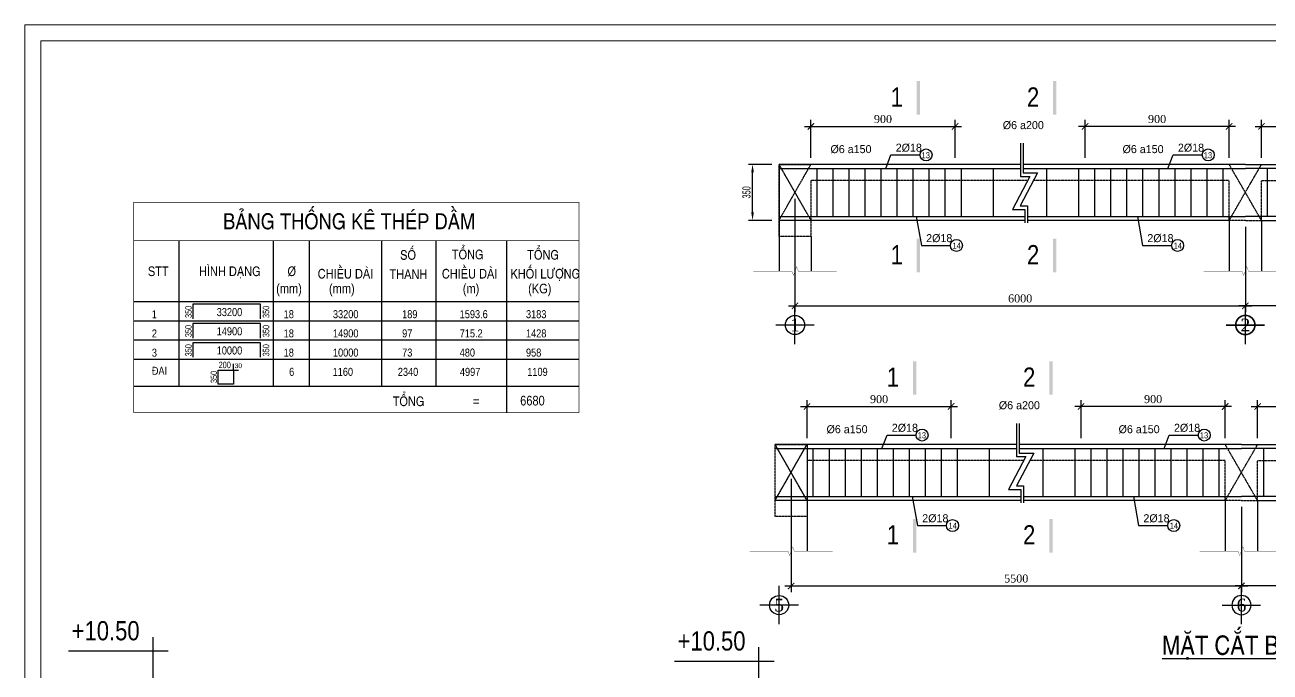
# Model space of a CAD drawing. Extents: x -1107188 to -523840, y 39692 to 514392.
# Drawn here: x -1107188 to -1068297, y 138260 to 158492 of the extents above; entities that cross this region are included whole.
import ezdxf
from ezdxf.enums import TextEntityAlignment as Align

# ---------------------------------------------------------------- set-up
doc = ezdxf.new("R2010")
doc.units = 0
doc.linetypes.add('CENTER2', pattern=[1.125, 0.75, -0.125, 0.125, -0.125])
doc.linetypes.add('HIDDEN', pattern=[0.375, 0.25, -0.125])
doc.layers.get('0').update_dxf_attribs({"color": 255, "linetype": 'CONTINUOUS'})
doc.layers.get('DEFPOINTS').update_dxf_attribs({"linetype": 'CONTINUOUS'})
for name, color, linetype, lineweight in [('00-DAM', 3, 'CONTINUOUS', 9), ('00-KICH THUOC', 6, 'CONTINUOUS', 9), ('cot', 4, 'CONTINUOUS', 0), ('CUA', 20, 'CONTINUOUS', 0)]:
    doc.layers.add(name, color=color, linetype=linetype, lineweight=lineweight)
for name, color, linetype in [('DAI', 4, 'CONTINUOUS'), ('DIM', 1, 'CONTINUOUS'), ('DUT', 7, 'CENTER2'), ('MOTAAR', 1, 'CONTINUOUS'), ('TEXT', 7, 'CONTINUOUS'), ('THEP', 6, 'CONTINUOUS'), ('TU1', 9, 'CONTINUOUS'), ('TUONG', 131, 'CONTINUOUS')]:
    doc.layers.add(name, color=color, linetype=linetype)
doc.styles.add('DIM-NEW', font='')
doc.styles.add('KICHTHUOC', font='', dxfattribs={"width": 0.8})
doc.styles.add('SO BV', font='', dxfattribs={"height": 200})
doc.styles.add('style1', font='')
doc.styles.add('T2', font='')
doc.styles.add('TEN BV', font='', dxfattribs={"height": 350})
doc.styles.get('DIM-NEW').set_extended_font_data('VNI-Helve-Condense')
doc.styles.get('KICHTHUOC').set_extended_font_data('VNI-Helve-Condense')
doc.styles.get('SO BV').set_extended_font_data('VNI-Helve-Condense')
doc.styles.get('style1').set_extended_font_data('VNI-Goudy')
doc.styles.get('T2').set_extended_font_data('VNI-Times')
doc.styles.get('TEN BV').set_extended_font_data('VNI-Helve-Condense', bold=True)
doc.dimstyles.new('DIM 25', dxfattribs={"dimtxt": 2.5, "dimasz": 2.5, "dimexe": 1.25, "dimexo": 0.625, "dimtad": 1, "dimdec": 0, "dimtxsty": 'KICHTHUOC', "dimcen": 2.5, "dimclrd": 1, "dimclre": 1, "dimclrt": 2, "dimadec": 0, "dimazin": 0, "dimtfac": 1, "dimtdec": 0, "dimtix": 1, "dimtmove": 0, "dimatfit": 3, "dimfxl": 6, "dimfxlon": 1, "dimarcsym": 0})
doc.dimstyles.new('TL20', dxfattribs={"dimtxt": 250, "dimasz": 200, "dimexe": 200, "dimexo": 200, "dimgap": 100, "dimtad": 1, "dimdec": 0, "dimlfac": 0.2, "dimzin": 0, "dimdsep": 46, "dimtxsty": 'T2', "dimblk": 'ARCHTICK', "dimcen": 250, "dimdle": 200, "dimclrd": 1, "dimclre": 1, "dimclrt": 2, "dimadec": 0, "dimazin": 0, "dimtfac": 1, "dimtdec": 0, "dimtix": 1, "dimtofl": 0, "dimtmove": 0, "dimatfit": 0, "dimldrblk": 'ARCHTICK', "dimfxl": 1, "dimtolj": 1, "dimtzin": 0, "dimlwd": -1, "dimlwe": -1, "dimarcsym": 0})

# ---------------------------------------------------------------- blocks, each defined once
blk = doc.blocks.new('KHUNGTEN')
at = {"color": 3, "linetype": 'Continuous'}
for points in [[(-593653, 217892), (-593653, 277292), (-509653, 277292), (-509653, 217892), (-593653, 217892)], [(-593153, 218392), (-593153, 276792), (-510153, 276792), (-510153, 218392)]]:
    blk.add_lwpolyline(points, close=True, dxfattribs=at)
at = {"style": 'TEN BV'}
for tag, p in [('TEB_BV', (-518299, 222628)), ('LOAI_BV', (-511918, 220684)), ('TL', (-512164, 219751))]:
    blk.add_attdef(tag, p, '', height=350, dxfattribs=at)
at = {"style": 'SO BV'}
for tag, p in [('SOBV', (-510673, 221020)), ('TONGSOBV', (-510673, 220591))]:
    blk.add_attdef(tag, text='', height=200, dxfattribs=at).set_placement(p, align=Align.CENTER)
blk = doc.blocks.new('_ArchTick')
at = {"layer": 'CUA', "color": 0, "const_width": 0.15}
blk.add_lwpolyline([(-0.5, -0.5), (0.5, 0.5)], dxfattribs=at)
blk = doc.blocks.new('*D1541')
at = {"layer": 'DEFPOINTS', "color": 0, "transparency": 16777216}
for p in [(-1083136, 153257), (-1069070, 152382), (-1069070, 149711)]:
    blk.add_point(p, dxfattribs=at)
at = {"layer": 'TUONG', "color": 1, "transparency": 16777216}
for p, q in [((-1083136, 153057), (-1083136, 149511)), ((-1069070, 152182), (-1069070, 149511)), ((-1083336, 149711), (-1068870, 149711))]:
    blk.add_line(p, q, dxfattribs=at)
at = {"layer": 'TUONG', "color": 1, "transparency": 16777216, "xscale": 200, "yscale": 200, "zscale": 200, "rotation": 180}
blk.add_blockref('_ArchTick', (-1083136, 149711), dxfattribs=at)
at = {"layer": 'TUONG', "color": 1, "transparency": 16777216, "xscale": 200, "yscale": 200, "zscale": 200}
blk.add_blockref('_ArchTick', (-1069070, 149711), dxfattribs=at)
at = {"layer": 'TUONG', "color": 2, "transparency": 16777216, "insert": (-1076103, 149940), "char_height": 250, "attachment_point": 5, "style": 'T2'}
blk.add_mtext('\\A1;6000', dxfattribs=at)
blk = doc.blocks.new('*D1542')
at = {"layer": 'DEFPOINTS', "color": 0, "transparency": 16777216}
for p in [(-1074077, 155319), (-1074077, 154132), (-1069577, 154132)]:
    blk.add_point(p, dxfattribs=at)
at = {"layer": 'TUONG', "color": 1, "transparency": 16777216}
for p, q in [((-1069377, 155319), (-1074277, 155319)), ((-1074077, 154332), (-1074077, 155519)), ((-1069577, 154332), (-1069577, 155519))]:
    blk.add_line(p, q, dxfattribs=at)
at = {"layer": 'TUONG', "color": 1, "transparency": 16777216, "xscale": 200, "yscale": 200, "zscale": 200, "rotation": 180}
blk.add_blockref('_ArchTick', (-1074077, 155319), dxfattribs=at)
at = {"layer": 'TUONG', "color": 1, "transparency": 16777216, "xscale": 200, "yscale": 200, "zscale": 200}
blk.add_blockref('_ArchTick', (-1069577, 155319), dxfattribs=at)
at = {"layer": 'TUONG', "color": 2, "transparency": 16777216, "insert": (-1071827, 155548), "char_height": 250, "attachment_point": 5, "style": 'T2'}
blk.add_mtext('\\A1;900', dxfattribs=at)
blk = doc.blocks.new('*D1543')
at = {"layer": 'DEFPOINTS', "color": 0, "transparency": 16777216}
for p in [(-1078138, 155319), (-1082638, 154132), (-1078138, 154132)]:
    blk.add_point(p, dxfattribs=at)
at = {"layer": 'TUONG', "color": 1, "transparency": 16777216}
for p, q in [((-1082838, 155319), (-1077938, 155319)), ((-1082638, 154332), (-1082638, 155519)), ((-1078138, 154332), (-1078138, 155519))]:
    blk.add_line(p, q, dxfattribs=at)
at = {"layer": 'TUONG', "color": 1, "transparency": 16777216, "xscale": 200, "yscale": 200, "zscale": 200, "rotation": 180}
blk.add_blockref('_ArchTick', (-1082638, 155319), dxfattribs=at)
at = {"layer": 'TUONG', "color": 1, "transparency": 16777216, "xscale": 200, "yscale": 200, "zscale": 200}
blk.add_blockref('_ArchTick', (-1078138, 155319), dxfattribs=at)
at = {"layer": 'TUONG', "color": 2, "transparency": 16777216, "insert": (-1080388, 155548), "char_height": 250, "attachment_point": 5, "style": 'T2'}
blk.add_mtext('\\A1;900', dxfattribs=at)
blk = doc.blocks.new('truc2')
at = {"layer": 'MOTAAR'}
for p, q in [((0, -15), (0, 0)), ((7.5, -7.5), (-7.5, -7.5))]:
    blk.add_line(p, q, dxfattribs=at)
blk.add_lwpolyline([(0, -3.5), (0, -1.84)], dxfattribs=at)
blk.add_circle((0, -7.5), 3.75, dxfattribs=at)
at = {"layer": 'TEXT', "style": 'T2'}
blk.add_attdef('1', text='', height=5, dxfattribs=at).set_placement((0, -7.5), align=Align.MIDDLE_CENTER)
blk = doc.blocks.new('*D1546')
at = {"layer": '00-DAM', "color": 1, "lineweight": -2, "transparency": 16777216}
for p, q in [((-1083861, 154132), (-1084586, 154132)), ((-1084461, 152632), (-1084461, 153882)), ((-1083861, 152382), (-1084586, 152382))]:
    blk.add_line(p, q, dxfattribs=at)
at = {"layer": '00-DAM', "color": 1, "transparency": 16777216}
for points in [[(-1084503, 153882), (-1084420, 153882), (-1084461, 154132)], [(-1084503, 152632), (-1084420, 152632), (-1084461, 152382)]]:
    blk.add_solid(points, dxfattribs=at)
at = {"layer": 'DEFPOINTS', "color": 0, "transparency": 16777216}
for p in [(-1084461, 154132), (-1083424, 154132), (-1083424, 152382)]:
    blk.add_point(p, dxfattribs=at)
at = {"layer": '00-DAM', "color": 2, "transparency": 16777216, "insert": (-1084651, 153257), "char_height": 250, "attachment_point": 5, "rotation": 90, "style": 'KICHTHUOC'}
blk.add_mtext('350', dxfattribs=at)
blk = doc.blocks.new('*D1547')
at = {"layer": 'DEFPOINTS', "color": 0, "transparency": 16777216}
for p in [(-1055004, 153257), (-1069070, 152382), (-1069070, 149711)]:
    blk.add_point(p, dxfattribs=at)
at = {"layer": 'TUONG', "color": 1, "transparency": 16777216}
for p, q in [((-1055004, 153057), (-1055004, 149511)), ((-1069070, 152182), (-1069070, 149511)), ((-1054804, 149711), (-1069270, 149711))]:
    blk.add_line(p, q, dxfattribs=at)
at = {"layer": 'TUONG', "color": 1, "transparency": 16777216, "xscale": 200, "yscale": 200, "zscale": 200, "rotation": 180}
blk.add_blockref('_ArchTick', (-1069070, 149711), dxfattribs=at)
at = {"layer": 'TUONG', "color": 1, "transparency": 16777216, "xscale": 200, "yscale": 200, "zscale": 200}
blk.add_blockref('_ArchTick', (-1055004, 149711), dxfattribs=at)
at = {"layer": 'TUONG', "color": 2, "transparency": 16777216, "insert": (-1062037, 149939), "char_height": 250, "width": 731.45, "attachment_point": 5, "style": 'T2'}
blk.add_mtext('\\A1;3000', dxfattribs=at)
blk = doc.blocks.new('*D1548')
at = {"layer": 'DEFPOINTS', "color": 0, "transparency": 16777216}
for p in [(-1064063, 155319), (-1068563, 154132), (-1064063, 154132)]:
    blk.add_point(p, dxfattribs=at)
at = {"layer": 'TUONG', "color": 1, "transparency": 16777216}
for p, q in [((-1068763, 155319), (-1063863, 155319)), ((-1068563, 154332), (-1068563, 155519)), ((-1064063, 154332), (-1064063, 155519))]:
    blk.add_line(p, q, dxfattribs=at)
at = {"layer": 'TUONG', "color": 1, "transparency": 16777216, "xscale": 200, "yscale": 200, "zscale": 200, "rotation": 180}
blk.add_blockref('_ArchTick', (-1068563, 155319), dxfattribs=at)
at = {"layer": 'TUONG', "color": 1, "transparency": 16777216, "xscale": 200, "yscale": 200, "zscale": 200}
blk.add_blockref('_ArchTick', (-1064063, 155319), dxfattribs=at)
at = {"layer": 'TUONG', "color": 2, "transparency": 16777216, "insert": (-1066313, 155548), "char_height": 250, "attachment_point": 5, "style": 'T2'}
blk.add_mtext('\\A1;900', dxfattribs=at)
blk = doc.blocks.new('*D1559')
at = {"layer": 'DEFPOINTS', "color": 0, "transparency": 16777216}
for p in [(-1083258, 144501), (-1069193, 143626), (-1069193, 140954)]:
    blk.add_point(p, dxfattribs=at)
at = {"layer": 'TUONG', "color": 1, "transparency": 16777216}
for p, q in [((-1083258, 144301), (-1083258, 140754)), ((-1069193, 143426), (-1069193, 140754)), ((-1083458, 140954), (-1068993, 140954))]:
    blk.add_line(p, q, dxfattribs=at)
at = {"layer": 'TUONG', "color": 1, "transparency": 16777216, "xscale": 200, "yscale": 200, "zscale": 200, "rotation": 180}
blk.add_blockref('_ArchTick', (-1083258, 140954), dxfattribs=at)
at = {"layer": 'TUONG', "color": 1, "transparency": 16777216, "xscale": 200, "yscale": 200, "zscale": 200}
blk.add_blockref('_ArchTick', (-1069193, 140954), dxfattribs=at)
at = {"layer": 'TUONG', "color": 2, "transparency": 16777216, "insert": (-1076226, 141184), "char_height": 250, "attachment_point": 5, "style": 'T2'}
blk.add_mtext('\\A1;5500', dxfattribs=at)
blk = doc.blocks.new('*D1560')
at = {"layer": 'DEFPOINTS', "color": 0, "transparency": 16777216}
for p in [(-1074200, 146563), (-1074200, 145376), (-1069700, 145376)]:
    blk.add_point(p, dxfattribs=at)
at = {"layer": 'TUONG', "color": 1, "transparency": 16777216}
for p, q in [((-1074200, 145576), (-1074200, 146763)), ((-1069700, 145576), (-1069700, 146763)), ((-1069500, 146563), (-1074400, 146563))]:
    blk.add_line(p, q, dxfattribs=at)
at = {"layer": 'TUONG', "color": 1, "transparency": 16777216, "xscale": 200, "yscale": 200, "zscale": 200, "rotation": 180}
blk.add_blockref('_ArchTick', (-1074200, 146563), dxfattribs=at)
at = {"layer": 'TUONG', "color": 1, "transparency": 16777216, "xscale": 200, "yscale": 200, "zscale": 200}
blk.add_blockref('_ArchTick', (-1069700, 146563), dxfattribs=at)
at = {"layer": 'TUONG', "color": 2, "transparency": 16777216, "insert": (-1071950, 146792), "char_height": 250, "attachment_point": 5, "style": 'T2'}
blk.add_mtext('\\A1;900', dxfattribs=at)
blk = doc.blocks.new('*D1561')
at = {"layer": 'DEFPOINTS', "color": 0, "transparency": 16777216}
for p in [(-1078260, 146563), (-1082760, 145376), (-1078260, 145376)]:
    blk.add_point(p, dxfattribs=at)
at = {"layer": 'TUONG', "color": 1, "transparency": 16777216}
for p, q in [((-1082760, 145576), (-1082760, 146763)), ((-1078260, 145576), (-1078260, 146763)), ((-1082960, 146563), (-1078060, 146563))]:
    blk.add_line(p, q, dxfattribs=at)
at = {"layer": 'TUONG', "color": 1, "transparency": 16777216, "xscale": 200, "yscale": 200, "zscale": 200, "rotation": 180}
blk.add_blockref('_ArchTick', (-1082760, 146563), dxfattribs=at)
at = {"layer": 'TUONG', "color": 1, "transparency": 16777216, "xscale": 200, "yscale": 200, "zscale": 200}
blk.add_blockref('_ArchTick', (-1078260, 146563), dxfattribs=at)
at = {"layer": 'TUONG', "color": 2, "transparency": 16777216, "insert": (-1080510, 146792), "char_height": 250, "attachment_point": 5, "style": 'T2'}
blk.add_mtext('\\A1;900', dxfattribs=at)
blk = doc.blocks.new('*D1562')
at = {"layer": 'DEFPOINTS', "color": 0, "transparency": 16777216}
for p in [(-1055127, 144501), (-1069193, 143626), (-1069193, 140954)]:
    blk.add_point(p, dxfattribs=at)
at = {"layer": 'TUONG', "color": 1, "transparency": 16777216}
for p, q in [((-1055127, 144301), (-1055127, 140754)), ((-1069193, 143426), (-1069193, 140754)), ((-1054927, 140954), (-1069393, 140954))]:
    blk.add_line(p, q, dxfattribs=at)
at = {"layer": 'TUONG', "color": 1, "transparency": 16777216, "xscale": 200, "yscale": 200, "zscale": 200, "rotation": 180}
blk.add_blockref('_ArchTick', (-1069193, 140954), dxfattribs=at)
at = {"layer": 'TUONG', "color": 1, "transparency": 16777216, "xscale": 200, "yscale": 200, "zscale": 200}
blk.add_blockref('_ArchTick', (-1055127, 140954), dxfattribs=at)
at = {"layer": 'TUONG', "color": 2, "transparency": 16777216, "insert": (-1062160, 141182), "char_height": 250, "attachment_point": 5, "style": 'T2'}
blk.add_mtext('\\A1;3000', dxfattribs=at)
blk = doc.blocks.new('*D1563')
at = {"layer": 'DEFPOINTS', "color": 0, "transparency": 16777216}
for p in [(-1064186, 146563), (-1068686, 145376), (-1064186, 145376)]:
    blk.add_point(p, dxfattribs=at)
at = {"layer": 'TUONG', "color": 1, "transparency": 16777216}
for p, q in [((-1068686, 145576), (-1068686, 146763)), ((-1064186, 145576), (-1064186, 146763)), ((-1068886, 146563), (-1063986, 146563))]:
    blk.add_line(p, q, dxfattribs=at)
at = {"layer": 'TUONG', "color": 1, "transparency": 16777216, "xscale": 200, "yscale": 200, "zscale": 200, "rotation": 180}
blk.add_blockref('_ArchTick', (-1068686, 146563), dxfattribs=at)
at = {"layer": 'TUONG', "color": 1, "transparency": 16777216, "xscale": 200, "yscale": 200, "zscale": 200}
blk.add_blockref('_ArchTick', (-1064186, 146563), dxfattribs=at)
at = {"layer": 'TUONG', "color": 2, "transparency": 16777216, "insert": (-1066436, 146792), "char_height": 250, "attachment_point": 5, "style": 'T2'}
blk.add_mtext('\\A1;900', dxfattribs=at)

msp = doc.modelspace()

# ---------------------------------------------------------------- linework, layer by layer
at = {"layer": '00-DAM', "linetype": 'Continuous'}
for points in [[(-1084433.834, 150795.408, 8, 8, 0), (-1083233.834, 150795.408, 8, 8, 0), (-1083183.834, 150658.034, 8, 8, 0), (-1083083.834, 150932.782, 8, 8, 0), (-1083033.834, 150795.408, 8, 8, 0), (-1081833.834, 150795.408, 0, 0, 0)], [(-1070373.093, 150795.408, 8, 8, 0), (-1069173.093, 150795.408, 8, 8, 0), (-1069123.093, 150658.034, 8, 8, 0), (-1069023.093, 150932.782, 8, 8, 0), (-1068973.093, 150795.408, 8, 8, 0), (-1067773.093, 150795.408, 0, 0, 0)], [(-1084556.585, 142039.216, 8, 8, 0), (-1083356.585, 142039.216, 8, 8, 0), (-1083306.585, 141901.842, 8, 8, 0), (-1083206.585, 142176.59, 8, 8, 0), (-1083156.585, 142039.216, 8, 8, 0), (-1081956.585, 142039.216, 0, 0, 0)], [(-1070495.843, 142039.216, 8, 8, 0), (-1069295.843, 142039.216, 8, 8, 0), (-1069245.843, 141901.842, 8, 8, 0), (-1069145.843, 142176.59, 8, 8, 0), (-1069095.843, 142039.216, 8, 8, 0), (-1067895.843, 142039.216, 0, 0, 0)]]:
    msp.add_lwpolyline(points, format="xyseb", dxfattribs=at)
at = {"layer": 'cot', "lineweight": -2, "ltscale": 10}
for p, q in [((-1103794.249, 149243.74), (-1102382.07, 149243.74)), ((-1103794.249, 149243.74), (-1102382.07, 149243.74)), ((-1102382.07, 149243.74), (-1089884.521, 149243.74)), ((-1102382.07, 149243.74), (-1089884.521, 149243.74)), ((-1103794.249, 148643.74), (-1102382.07, 148643.74)), ((-1103794.249, 148643.74), (-1102382.07, 148643.74)), ((-1102382.07, 148643.74), (-1089884.521, 148643.74)), ((-1102382.07, 148643.74), (-1089884.521, 148643.74)), ((-1103794.249, 148043.74), (-1102382.07, 148043.74)), ((-1103794.249, 148043.74), (-1102382.07, 148043.74)), ((-1103794.249, 148043.74), (-1102382.07, 148043.74)), ((-1103794.249, 148043.74), (-1102382.07, 148043.74)), ((-1102382.07, 148043.74), (-1089884.521, 148043.74)), ((-1102382.07, 148043.74), (-1089884.521, 148043.74)), ((-1102382.07, 148043.74), (-1089884.521, 148043.74)), ((-1102382.07, 148043.74), (-1089884.521, 148043.74)), ((-1103794.249, 147197.878), (-1102382.07, 147197.878)), ((-1103794.249, 147197.878), (-1102382.07, 147197.878)), ((-1102382.07, 147197.878), (-1089884.521, 147197.878)), ((-1102382.07, 147197.878), (-1089884.521, 147197.878))]:
    msp.add_line(p, q, dxfattribs=at)
at = {"layer": 'DAI'}
for p, q in [((-1082440.391, 152506.888), (-1082440.391, 154006.705)), ((-1081940.391, 152506.888), (-1081940.391, 154006.705)), ((-1081440.391, 152506.888), (-1081440.391, 154006.705)), ((-1080940.391, 152506.888), (-1080940.391, 154006.705)), ((-1080440.391, 152506.888), (-1080440.391, 154006.705)), ((-1079940.391, 152506.888), (-1079940.391, 154006.705)), ((-1079440.391, 152506.888), (-1079440.391, 154006.705)), ((-1078940.391, 152506.888), (-1078940.391, 154006.705)), ((-1078440.391, 152506.888), (-1078440.391, 154006.705)), ((-1077940.391, 152506.888), (-1077940.391, 154006.705)), ((-1076940.391, 152506.888), (-1076940.391, 154006.705)), ((-1075266.536, 152506.888), (-1075266.536, 154006.705)), ((-1074266.536, 152506.888), (-1074266.536, 154006.705)), ((-1073766.536, 152506.888), (-1073766.536, 154006.705)), ((-1073266.536, 152506.888), (-1073266.536, 154006.705)), ((-1072766.536, 152506.888), (-1072766.536, 154006.705)), ((-1072266.536, 152506.888), (-1072266.536, 154006.705)), ((-1071766.536, 152506.888), (-1071766.536, 154006.705)), ((-1071266.536, 152506.888), (-1071266.536, 154006.705)), ((-1070766.536, 152506.888), (-1070766.536, 154006.705)), ((-1070266.536, 152506.888), (-1070266.536, 154006.705)), ((-1069766.536, 152506.888), (-1069766.536, 154006.705)), ((-1068373.413, 152506.888), (-1068373.413, 154006.705)), ((-1082563.142, 143750.696), (-1082563.142, 145250.513)), ((-1082063.142, 143750.696), (-1082063.142, 145250.513)), ((-1081563.142, 143750.696), (-1081563.142, 145250.513)), ((-1081063.142, 143750.696), (-1081063.142, 145250.513)), ((-1080563.142, 143750.696), (-1080563.142, 145250.513)), ((-1080063.142, 143750.696), (-1080063.142, 145250.513)), ((-1079563.142, 143750.696), (-1079563.142, 145250.513)), ((-1079063.142, 143750.696), (-1079063.142, 145250.513)), ((-1078563.142, 143750.696), (-1078563.142, 145250.513)), ((-1078063.142, 143750.696), (-1078063.142, 145250.513)), ((-1077063.142, 143750.696), (-1077063.142, 145250.513)), ((-1075389.286, 143750.696), (-1075389.286, 145250.513)), ((-1074389.286, 143750.696), (-1074389.286, 145250.513)), ((-1073889.286, 143750.696), (-1073889.286, 145250.513)), ((-1073389.286, 143750.696), (-1073389.286, 145250.513)), ((-1072889.286, 143750.696), (-1072889.286, 145250.513)), ((-1072389.286, 143750.696), (-1072389.286, 145250.513)), ((-1071889.286, 143750.696), (-1071889.286, 145250.513)), ((-1071389.286, 143750.696), (-1071389.286, 145250.513)), ((-1070889.286, 143750.696), (-1070889.286, 145250.513)), ((-1070389.286, 143750.696), (-1070389.286, 145250.513)), ((-1069889.286, 143750.696), (-1069889.286, 145250.513)), ((-1068496.163, 143750.696), (-1068496.163, 145250.513))]:
    msp.add_line(p, q, dxfattribs=at)
at = {"layer": 'DUT', "linetype": 'HIDDEN', "ltscale": 10}
for p, q in [((-1082633.834, 152381.888), (-1083633.834, 154131.705)), ((-1083633.834, 152381.888), (-1082637.597, 154131.705)), ((-1069069.974, 153256.796), (-1069576.856, 154131.705)), ((-1069069.974, 153256.796), (-1068563.093, 154131.705)), ((-1069573.093, 152381.888), (-1069069.974, 153256.796)), ((-1068566.856, 152381.888), (-1069069.974, 153256.796)), ((-1083760.348, 143625.696), (-1082760.348, 145375.513)), ((-1082760.348, 143625.696), (-1083756.585, 145375.513)), ((-1082756.585, 143625.696), (-1083756.585, 145375.513)), ((-1083756.585, 143625.696), (-1082760.348, 145375.513)), ((-1069192.725, 144500.605), (-1069699.606, 145375.513)), ((-1069192.725, 144500.605), (-1068685.843, 145375.513)), ((-1069695.843, 143625.696), (-1069192.725, 144500.605)), ((-1068689.606, 143625.696), (-1069192.725, 144500.605))]:
    msp.add_line(p, q, dxfattribs=at)
for points in [[(-1075864.457, 153631.705), (-1082637.597, 153631.705), (-1082637.597, 151881.888), (-1083633.834, 151881.888), (-1083633.834, 154131.705), (-1082637.597, 154131.705)], [(-1069069.974, 152381.888), (-1069573.093, 152381.888), (-1069573.093, 153631.705), (-1075679.688, 153631.705)], [(-1069069.974, 152381.888), (-1068566.856, 152381.888), (-1068566.856, 153631.705), (-1061814.26, 153631.705)], [(-1075987.208, 144875.513), (-1082760.348, 144875.513), (-1082760.348, 143125.696), (-1083756.585, 143125.696), (-1083756.585, 145375.513), (-1082760.348, 145375.513)], [(-1069192.725, 143625.696), (-1069695.843, 143625.696), (-1069695.843, 144875.513), (-1075802.438, 144875.513)], [(-1069192.725, 143625.696), (-1068689.606, 143625.696), (-1068689.606, 144875.513), (-1061937.011, 144875.513)]]:
    msp.add_lwpolyline(points, dxfattribs=at)
at = {"layer": 'TEXT', "ltscale": 10}
for points in [[(-1079331.586, 155683.885), (-1079226.586, 155683.885), (-1079331.586, 156733.885), (-1079226.586, 156733.885)], [(-1075073.688, 155683.885), (-1074968.688, 155683.885), (-1075073.688, 156733.885), (-1074968.688, 156733.885)], [(-1079331.586, 150754.519), (-1079226.586, 150754.519), (-1079331.586, 151804.519), (-1079226.586, 151804.519)], [(-1075073.688, 150754.519), (-1074968.688, 150754.519), (-1075073.688, 151804.519), (-1074968.688, 151804.519)], [(-1079454.337, 146927.693), (-1079349.337, 146927.693), (-1079454.337, 147977.693), (-1079349.337, 147977.693)], [(-1075196.439, 146927.693), (-1075091.439, 146927.693), (-1075196.439, 147977.693), (-1075091.439, 147977.693)], [(-1079454.337, 141998.327), (-1079349.337, 141998.327), (-1079454.337, 143048.327), (-1079349.337, 143048.327)], [(-1075196.439, 141998.327), (-1075091.439, 141998.327), (-1075196.439, 143048.327), (-1075091.439, 143048.327)]]:
    msp.add_trace(points, dxfattribs=at)
at = {"layer": 'THEP'}
for q in [(-1100677.51, 147892.306), (-1100512.221, 147701.155)]:
    msp.add_line((-1100677.51, 147701.155), q, dxfattribs=at)
at = {"layer": 'THEP', "ltscale": 10}
for points in [[(-1083633.834, 154006.705), (-1076095.073, 154006.705)], [(-1076009.074, 154006.705), (-1069069.974, 154006.705)], [(-1062044.876, 154006.705), (-1069069.974, 154006.705)], [(-1083633.834, 152506.888), (-1075956.954, 152506.888)], [(-1075870.955, 152506.888), (-1069069.974, 152506.888)], [(-1061906.757, 152506.888), (-1069069.974, 152506.888)], [(-1099830.847, 149303.797), (-1099830.847, 149757.095), (-1099830.847, 149757.095), (-1099905.847, 149757.095), (-1101945.773, 149757.095), (-1101945.773, 149757.095), (-1101945.773, 149303.797)], [(-1099830.847, 148703.797), (-1099830.847, 149157.095), (-1099830.847, 149157.095), (-1099905.847, 149157.095), (-1101945.773, 149157.095), (-1101945.773, 149157.095), (-1101945.773, 148703.797)], [(-1099830.847, 148103.797), (-1099830.847, 148557.095), (-1099830.847, 148557.095), (-1099905.847, 148557.095), (-1101945.773, 148557.095), (-1101945.773, 148557.095), (-1101945.773, 148103.797)], [(-1083756.585, 145250.513), (-1076217.823, 145250.513)], [(-1076131.824, 145250.513), (-1069192.725, 145250.513)], [(-1062167.626, 145250.513), (-1069192.725, 145250.513)], [(-1083756.585, 143750.696), (-1076079.705, 143750.696)], [(-1075993.706, 143750.696), (-1069192.725, 143750.696)], [(-1062351.784, 143750.696), (-1069192.725, 143750.696)]]:
    msp.add_lwpolyline(points, dxfattribs=at)
at = {"layer": 'THEP'}
msp.add_lwpolyline([(-1101152.838, 147701.155), (-1100677.51, 147701.155), (-1100677.51, 147257.65), (-1101152.838, 147257.65), (-1101152.838, 147701.155)], close=True, dxfattribs=at)
at = {"layer": 'TU1', "lineweight": -2, "ltscale": 10}
for points in [[(-1080300.251, 154006.705), (-1080138.652, 154425.647), (-1079231.129, 154425.647)], [(-1071486.468, 154006.705), (-1071324.868, 154425.647), (-1070417.345, 154425.647)], [(-1079349.681, 152506.888), (-1079188.081, 151597.752), (-1078280.559, 151597.752)], [(-1072441.326, 152506.888), (-1072279.727, 151597.752), (-1071372.204, 151597.752)], [(-1080423.002, 145250.513), (-1080261.402, 145669.455), (-1079353.88, 145669.455)], [(-1071609.218, 145250.513), (-1071447.619, 145669.455), (-1070540.096, 145669.455)], [(-1079472.432, 143750.696), (-1079310.832, 142841.561), (-1078403.309, 142841.561)], [(-1072564.077, 143750.696), (-1072402.477, 142841.561), (-1071494.954, 142841.561)]]:
    msp.add_lwpolyline(points, dxfattribs=at)
at = {"layer": 'TU1', "ltscale": 10}
for centre in [(-1079043.629, 154425.647), (-1070229.845, 154425.647), (-1078093.059, 151597.752), (-1071184.704, 151597.752), (-1079166.38, 145669.455), (-1070352.596, 145669.455), (-1078215.809, 142841.561), (-1071307.454, 142841.561)]:
    msp.add_circle(centre, 187.5, dxfattribs=at)
at = {"layer": 'TUONG'}
for p, q in [((-1083633.834, 154131.705), (-1083633.834, 150795.408)), ((-1076095.073, 154131.705), (-1083633.834, 154131.705)), ((-1069069.974, 154131.705), (-1076009.074, 154131.705)), ((-1069069.974, 154131.705), (-1062044.876, 154131.705)), ((-1075956.954, 152381.888), (-1083633.834, 152381.888)), ((-1069573.093, 152381.888), (-1075870.955, 152381.888)), ((-1069573.093, 152381.888), (-1069573.093, 150795.408)), ((-1068566.856, 152381.888), (-1068566.856, 150795.408)), ((-1068566.856, 152381.888), (-1061906.757, 152381.888)), ((-1082633.834, 151881.888), (-1082633.834, 150795.408)), ((-1076217.823, 145375.513), (-1083756.585, 145375.513)), ((-1082760.348, 145375.513), (-1082760.348, 142039.216)), ((-1069192.725, 145375.513), (-1076131.824, 145375.513)), ((-1069192.725, 145375.513), (-1062167.626, 145375.513)), ((-1076079.705, 143625.696), (-1083756.585, 143625.696)), ((-1069695.843, 143625.696), (-1075993.706, 143625.696)), ((-1069695.843, 143625.696), (-1069695.843, 142039.216)), ((-1068689.606, 143625.696), (-1068689.606, 142039.216)), ((-1068689.606, 143625.696), (-1062268.896, 143625.696)), ((-1082756.585, 143125.696), (-1082756.585, 142039.216)), ((-1103196.401, 139354.619), (-1103196.401, 137472.382)), ((-1102714.657, 138911.402), (-1105824.327, 138911.402)), ((-1084271.951, 139035.589), (-1084271.951, 137153.352)), ((-1083790.207, 138592.372), (-1086899.877, 138592.372))]:
    msp.add_line(p, q, dxfattribs=at)
at = {"layer": 'TUONG', "lineweight": -2, "ltscale": 10}
for p, q in [((-1102382.07, 151744.88), (-1102382.07, 147197.878)), ((-1099438.193, 151744.88), (-1099438.193, 147197.878)), ((-1098307.617, 151744.88), (-1098307.617, 147197.878)), ((-1096054.931, 151744.88), (-1096054.931, 147197.878)), ((-1094353.464, 151744.88), (-1094353.464, 147197.878)), ((-1092147.503, 151744.88), (-1092147.503, 146369.801)), ((-1103794.249, 149843.74), (-1089884.521, 149843.74)), ((-1103794.249, 149243.74), (-1089884.521, 149243.74)), ((-1103794.249, 148643.74), (-1089884.521, 148643.74))]:
    msp.add_line(p, q, dxfattribs=at)
at = {"layer": 'TUONG'}
for points in [[(-1076095.073, 154790.315), (-1076095.073, 153751.27), (-1075801.402, 153751.27), (-1076341.945, 152726.294), (-1075956.954, 152726.294), (-1075956.954, 152307.296)], [(-1076009.074, 154790.315), (-1076009.074, 153863.77), (-1075557.303, 153863.77), (-1076097.846, 152838.794), (-1075870.955, 152838.794), (-1075870.955, 152307.296)], [(-1076217.823, 146034.123), (-1076217.823, 144995.078), (-1075924.153, 144995.078), (-1076464.695, 143970.102), (-1076079.705, 143970.102), (-1076079.705, 143551.104)], [(-1076131.824, 146034.123), (-1076131.824, 145107.578), (-1075680.054, 145107.578), (-1076220.596, 144082.602), (-1075993.706, 144082.602), (-1075993.706, 143551.104)]]:
    msp.add_lwpolyline(points, dxfattribs=at)
at = {"layer": 'TUONG', "lineweight": -2, "ltscale": 10, "const_width": 25}
for points in [[(-1089884.521, 146369.801), (-1089884.521, 152942.9), (-1103794.249, 152942.9), (-1103794.249, 146369.801)], [(-1103794.249, 151744.88), (-1089884.521, 151744.88)], [(-1103794.249, 146369.801), (-1089884.521, 146369.801)]]:
    msp.add_lwpolyline(points, dxfattribs=at)

# ---------------------------------------------------------------- block references
at = {"layer": '00-KICH THUOC'}
msp.add_blockref('KHUNGTEN', (-513535.14, -118800), dxfattribs=at)
at = {"layer": 'DIM', "ltscale": 10, "xscale": 80.00000000000001, "yscale": 80.00000000000001, "zscale": 80.00000000000001}
for p, values in [((-1083135.716, 149710.627), {'1': '1'}), ((-1069069.974, 149710.627), {'1': '2'}), ((-1083631.585, 140954.435), {'1': '5'})]:
    msp.add_blockref('truc2', p, dxfattribs=at).add_auto_attribs(values)
at = {"layer": 'DIM', "ltscale": 10}
ref = msp.add_blockref('truc2', (-1069069.974, 149710.627), dxfattribs=dict(at, xscale=-80.00000000000001, yscale=80.00000000000001, zscale=80.00000000000001, rotation=359.9999999999962))
ref.add_attrib('1', '2', dxfattribs={"layer": 'TEXT', "height": 400, "rotation": 360, "style": 'T2'}).set_placement((-1069067.6, 149110.627), align=Align.MIDDLE_CENTER)
ref = msp.add_blockref('truc2', (-1069192.725, 140954.435), dxfattribs=dict(at, xscale=-80.00000000000001, yscale=80.00000000000001, zscale=80.00000000000001, rotation=359.9999999999962))
ref.add_attrib('1', '6', dxfattribs={"layer": 'TEXT', "height": 400, "rotation": 360, "style": 'T2'}).set_placement((-1069190.351, 140354.435), align=Align.MIDDLE_CENTER)

# ---------------------------------------------------------------- texts
at = {"layer": 'TEXT', "ltscale": 10}
for s, height, style, p in [('1', 600, 'DIM-NEW', (-1080147.494, 155938.017)), ('2', 600, 'DIM-NEW', (-1075889.596, 155938.017)), ('%%2546 a200', 250, 'style1', (-1076646.351, 155233.476)), ('2þ18', 250, 'style1', (-1079990.071, 154528.769)), ('2þ18', 250, 'style1', (-1071176.287, 154528.769)), ('þ6 a150', 250, 'style1', (-1082028.238, 154483.482)), ('13', 187.5, 'DIM-NEW', (-1079182.308, 154324.987)), ('þ6 a150', 250, 'style1', (-1072905.94, 154483.482)), ('13', 187.5, 'DIM-NEW', (-1070368.524, 154324.987)), ('2þ18', 250, 'style1', (-1079039.501, 151700.874)), ('14', 187.5, 'DIM-NEW', (-1078218.129, 151497.093)), ('2þ18', 250, 'style1', (-1072131.146, 151700.874)), ('14', 187.5, 'DIM-NEW', (-1071309.774, 151497.093)), ('1', 600, 'DIM-NEW', (-1080147.494, 151008.652)), ('2', 600, 'DIM-NEW', (-1075889.596, 151008.652)), ('2', 600, 'DIM-NEW', (-1076012.347, 147181.825)), ('1', 600, 'DIM-NEW', (-1080270.245, 147181.825)), ('%%2546 a200', 250, 'style1', (-1076769.102, 146477.284)), ('þ6 a150', 250, 'style1', (-1082150.989, 145727.29)), ('2þ18', 250, 'style1', (-1080112.822, 145772.577)), ('þ6 a150', 250, 'style1', (-1073028.691, 145727.29)), ('2þ18', 250, 'style1', (-1071299.038, 145772.577)), ('13', 187.5, 'DIM-NEW', (-1079305.058, 145568.795)), ('13', 187.5, 'DIM-NEW', (-1070491.275, 145568.795)), ('2þ18', 250, 'style1', (-1079162.251, 142944.682)), ('2þ18', 250, 'style1', (-1072253.896, 142944.682)), ('1', 600, 'DIM-NEW', (-1080270.245, 142252.46)), ('14', 187.5, 'DIM-NEW', (-1078340.879, 142740.901)), ('2', 600, 'DIM-NEW', (-1076012.347, 142252.46)), ('14', 187.5, 'DIM-NEW', (-1071432.525, 142740.901))]:
    msp.add_text(s, height=height, dxfattribs=dict(at, style=style)).set_placement(p)
at = {"layer": 'TEXT', "style": 'DIM-NEW'}
for s, height, p in [('BAÛNG THOÁNG KEÂ THEÙP DAÀM', 500, (-1100999.117, 152103.513)), ('SOÁ ', 300, (-1095467.997, 151150.719)), ('TOÅNG ', 300, (-1093853.455, 151166.097)), ('TOÅNG ', 300, (-1091498.387, 151155.131)), ('STT', 300, (-1103347.971, 150640.664)), ('HÌNH DAÏNG', 300, (-1101750.525, 150640.664)), ('%%254', 300, (-1098987.233, 150640.664)), ('CHIEÀU DAØI', 300, (-1098041.785, 150563.619)), ('CHIEÀU DAØI', 300, (-1094164.257, 150563.619)), ('KHOÁI LÖÔÏNG', 300, (-1092023.308, 150563.619)), ('THANH', 300, (-1095801.075, 150548.12)), ('(mm)', 300, (-1099339.938, 150099.584)), ('(mm)', 300, (-1097690.39, 150099.584)), ('(m)', 300, (-1093511.773, 150099.584)), ('(KG)', 300, (-1091470.267, 150099.584)), ('1', 250, (-1103223.989, 149320.219)), ('33200', 250, (-1101197.331, 149389.513)), ('18', 250, (-1099105.57, 149323.74)), ('33200', 250, (-1097567.224, 149323.74)), ('189', 250, (-1095406.174, 149323.74)), ('1593.6', 250, (-1093608.143, 149323.74)), ('3183', 250, (-1091537.436, 149323.74)), ('2', 250, (-1103223.989, 148720.219)), ('14900', 250, (-1101197.331, 148789.513)), ('18', 250, (-1099105.57, 148723.74)), ('14900', 250, (-1097567.224, 148723.74)), ('97', 250, (-1095406.174, 148723.74)), ('715.2', 250, (-1093608.143, 148723.74)), ('1428', 250, (-1091537.436, 148723.74)), ('3', 250, (-1103223.989, 148120.219)), ('10000', 250, (-1101197.331, 148189.513)), ('18', 250, (-1099105.57, 148123.74)), ('10000', 250, (-1097567.224, 148123.74)), ('73', 250, (-1095406.174, 148123.74)), ('480', 250, (-1093608.143, 148123.74)), ('958', 250, (-1091537.436, 148123.74)), ('ÑAI', 250, (-1103223.989, 147553.837)), ('200', 200, (-1101138.022, 147762.811)), ('30', 150, (-1100636.216, 147762.811)), ('6', 250, (-1098935.771, 147521.408)), ('1160', 250, (-1097576.572, 147521.408)), ('2340', 250, (-1095540.569, 147521.408)), ('4997', 250, (-1093601.233, 147521.408)), ('1109', 250, (-1091497.972, 147521.408)), ('TOÅNG', 300, (-1095701.163, 146576.586)), ('=', 300, (-1093194.061, 146576.586)), ('6680', 300, (-1091718.429, 146596.801)), ('+10.50', 600, (-1105727.152, 139254.295)), ('%%UMAËT CAÉT BOÁ TRÍ THEÙP DAÀM TRUÏC C TL:1/20', 600, (-1071672.125, 138801.812)), ('+10.50', 600, (-1086802.702, 138935.265))]:
    msp.add_text(s, height=height, dxfattribs=at).set_placement(p)
for p in [(-1101980.692, 149329.522), (-1099557.639, 149329.522), (-1101980.692, 148729.522), (-1099557.639, 148729.522), (-1101980.692, 148129.522), (-1099557.639, 148129.522), (-1101187.757, 147295.666)]:
    msp.add_text('350', height=200, rotation=90, dxfattribs=at).set_placement(p)

# ---------------------------------------------------------------- dimensions: what is measured, and where the dimension line sits
at = {"layer": '00-DAM'}
dim = msp.add_linear_dim(base=(-1084461.257, 154131.705), p1=(-1083424.145, 152381.888), p2=(-1083424.145, 154131.705), angle=90, dimstyle='DIM 25', override={"dimscale": 100, "dimlfac": 0.2, "dimfrac": 2}, dxfattribs=at)
dim.commit()
dim.dimension.update_dxf_attribs({"geometry": '*D1546', "text_midpoint": (-1084651.424, 153256.796)})
at = {"layer": 'TUONG'}
for base, p1, p2, picture, middle in [((-1078137.597, 155318.906), (-1082637.597, 154131.705), (-1078137.597, 154131.705), '*D1543', (-1080387.597, 155548.357)), ((-1064063.093, 155318.906), (-1068563.093, 154131.705), (-1064063.093, 154131.705), '*D1548', (-1066313.093, 155548.357)), ((-1078260.348, 146562.714), (-1082760.348, 145375.513), (-1078260.348, 145375.513), '*D1561', (-1080510.348, 146792.165)), ((-1064185.843, 146562.714), (-1068685.843, 145375.513), (-1064185.843, 145375.513), '*D1563', (-1066435.843, 146792.165))]:
    dim = msp.add_linear_dim(base=base, p1=p1, p2=p2, dimstyle='TL20', dxfattribs=at)
    dim.commit()
    dim.dimension.update_dxf_attribs({"geometry": picture, "text_midpoint": middle})
for base, p1, p2, picture, middle in [((-1074076.856, 155318.906), (-1069576.856, 154131.705), (-1074076.856, 154131.705), '*D1542', (-1071826.856, 155548.357)), ((-1074199.606, 146562.714), (-1069699.606, 145375.513), (-1074199.606, 145375.513), '*D1560', (-1071949.606, 146792.165))]:
    dim = msp.add_linear_dim(base=base, p1=p1, p2=p2, angle=180, dimstyle='TL20', dxfattribs=at)
    dim.commit()
    dim.dimension.update_dxf_attribs({"geometry": picture, "text_midpoint": middle})
for base, p1, p2, text, picture, middle in [((-1069069.974, 149710.627), (-1083135.716, 153256.796), (-1069069.974, 152381.888), '6000', '*D1541', (-1076102.845, 149940.078)), ((-1069192.725, 140954.435), (-1083258.466, 144500.605), (-1069192.725, 143625.696), '5500', '*D1559', (-1076225.596, 141184.442))]:
    dim = msp.add_linear_dim(base=base, p1=p1, p2=p2, text=text, dimstyle='TL20', override={"dimtmove": 1}, dxfattribs=at)
    dim.commit()
    dim.dimension.update_dxf_attribs({"geometry": picture, "text_midpoint": middle})
for base, p1, p2, picture, middle in [((-1069069.974, 149710.627), (-1055004.232, 153256.796), (-1069069.974, 152381.888), '*D1547', (-1062037.103, 149938.594)), ((-1069192.725, 140954.435), (-1055126.983, 144500.605), (-1069192.725, 143625.696), '*D1562', (-1062159.854, 141182.402))]:
    dim = msp.add_linear_dim(base=base, p1=p1, p2=p2, angle=180, text='3000', dimstyle='TL20', override={"dimtmove": 1}, dxfattribs=at)
    dim.commit()
    dim.dimension.update_dxf_attribs({"geometry": picture, "text_midpoint": middle})

doc.saveas('drawing.dxf')
